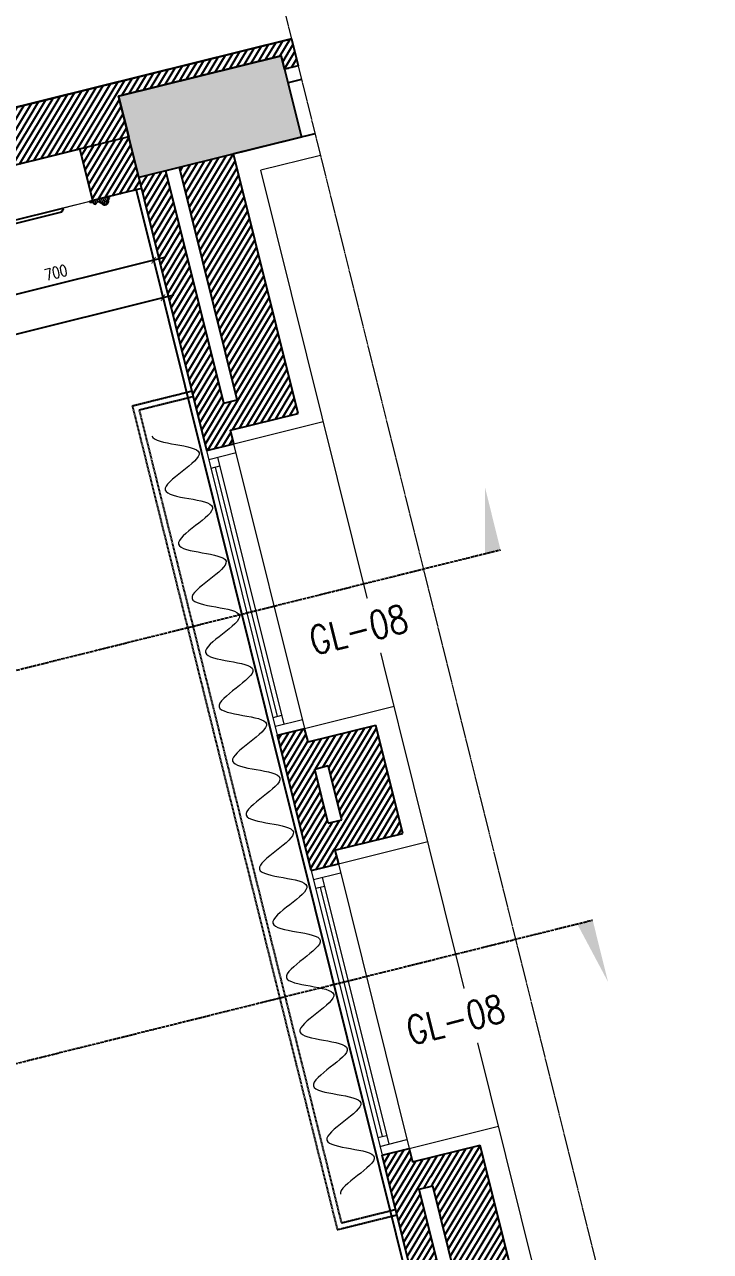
# Model space of a CAD drawing. Header units: inches. Extents: x 122939 to 389145, y 29603 to 529479.
# Drawn here: x 345200 to 347656, y 494810 to 499204 of the extents above; entities that cross this region are included whole.
import ezdxf
from ezdxf.enums import TextEntityAlignment as Align

# ---------------------------------------------------------------- set-up
doc = ezdxf.new("R2010")
doc.units = ezdxf.units.IN
doc.header["$MEASUREMENT"] = 0
doc.set_wipeout_variables(frame=1)
for name, pattern in [('ACAD_ISO04W100', [30, 24, -3, 0, -3]), ('ACAD_ISO10W100', [18, 12, -3, 0, -3]), ('DRAWING LIST$0$PHANTOM-Z', [69.2, 60, -1.4, 2.5, -1.4, 2.5, -1.4]), ('HIDDEN', [0.375, 0.25, -0.125]), ('PHANTOM-Z', [69.2, 60, -1.4, 2.5, -1.4, 2.5, -1.4])]:
    doc.linetypes.add(name, pattern=pattern)
for name, color, linetype in [('0 toilet wall finishing', 8, 'Continuous'), ('A-Plaster', 2, 'Continuous'), ('A-WALL', 7, 'Continuous'), ('column', 3, 'Continuous'), ('CQ Wall hatch_CHB', 8, 'Continuous'), ('DETAIL', 1, 'Continuous'), ('gypsum', 31, 'Continuous'), ('Layer7', 8, 'Continuous')]:
    doc.layers.add(name, color=color, linetype=linetype)
for name, color, linetype, lineweight in [('a-cut', 30, 'PHANTOM-Z', 18), ('A-Dim-ID', 9, 'Continuous', 20), ('A-GLAZ', 134, 'Continuous', 18), ('A-GLAZ-IDEN', 3, 'Continuous', 18), ('A-WALL-TILE', 8, 'Continuous', 9), ('CUTTING LN', 162, 'ACAD_ISO10W100', 25), ('GRC', 41, 'Continuous', 0), ('GRC Hatch', 253, 'Continuous', 0)]:
    doc.layers.add(name, color=color, linetype=linetype, lineweight=lineweight)
doc.styles.add('ST9', font='romans.shx', dxfattribs={"width": 0.8})
doc.styles.add('TXT2', font='romans.shx', dxfattribs={"width": 0.9})
doc.dimstyles.new('DIM-20', dxfattribs={"dimscale": 1000, "dimtxt": 0.044, "dimasz": 0.035, "dimexe": 0.022, "dimexo": 0.022, "dimgap": 0.022, "dimtad": 1, "dimdec": 0, "dimzin": 0, "dimdsep": 46, "dimtxsty": 'ST9', "dimblk1": 'ARCHTICK', "dimblk2": 'ARCHTICK', "dimsah": 1, "dimcen": 0.088, "dimdle": 0.04, "dimclrd": 256, "dimclre": 256, "dimclrt": 3, "dimadec": 0, "dimazin": 0, "dimtfac": 1, "dimtdec": 0, "dimtix": 1, "dimtofl": 0, "dimtmove": 1, "dimatfit": 3, "dimldrblk": 'CLOSED', "dimfxl": 1, "dimtolj": 1, "dimtzin": 0, "dimarcsym": 0})

# ---------------------------------------------------------------- blocks, each defined once
blk = doc.blocks.new('DRAWING LIST$0$tail')
at = {"color": 3}
blk.add_solid([(0, 0), (0, 0.125), (0.5, 0)], dxfattribs=at)
blk = doc.blocks.new('XCROSS')
at = {"layer": 'CUTTING LN', "linetype": 'ACAD_ISO04W100', "ltscale": 0.5}
for p, q in [((8286.1, -305.3, 0), (17078.1, -305.3, 0)), ((8286.1, -1671.7, 0), (17078.1, -1671.7, 0))]:
    blk.add_line(p, q, dxfattribs=at)
at = {"linetype": 'DRAWING LIST$0$PHANTOM-Z', "yscale": 456.0000000000006, "rotation": 90}
for p, xscale, zscale in [((17078.1, -305.3, 0), 456.0000000000006, 456.0000000000006), ((17078.1, -1671.7, 0), -456.0000000000006, 455.9999999999998)]:
    blk.add_blockref('DRAWING LIST$0$tail', p, dxfattribs=dict(at, xscale=xscale, zscale=zscale))
blk = doc.blocks.new('_ARCHTICK')
at = {"color": 0, "linetype": 'ByBlock', "const_width": 0.15}
blk.add_lwpolyline([(-0.5, -0.5), (0.5, 0.5)], dxfattribs=at)
blk = doc.blocks.new('*D57')
at = {"layer": 'A-Dim-ID', "lineweight": -2, "transparency": 16777216}
for p, q in [((344880, 498606.3), (344988.7, 498169.2)), ((345631.2, 498486), (345668, 498338.2)), ((345701.5, 498369.2), (344944.6, 498180.9))]:
    blk.add_line(p, q, dxfattribs=at)
at = {"layer": 'Defpoints', "color": 0, "transparency": 16777216}
for p in [(344874.7, 498627.7, 0), (345625.9, 498507.4, 0), (344983.4, 498190.6)]:
    blk.add_point(p, dxfattribs=at)
at = {"layer": 'A-Dim-ID', "lineweight": -2, "transparency": 16777216, "xscale": 20, "yscale": 20, "zscale": 20}
for p, rotation in [((345662.7, 498359.6), 13.9714232829857), ((344983.4, 498190.6), 193.9714232829857)]:
    blk.add_blockref('_ARCHTICK', p, dxfattribs=dict(at, rotation=rotation))
at = {"layer": 'A-Dim-ID', "color": 3, "transparency": 16777216, "insert": (345312.9, 498315.8), "char_height": 40, "attachment_point": 5, "rotation": 13.9714, "style": 'ST9'}
blk.add_mtext('\\A1;700', dxfattribs=at)
blk = doc.blocks.new('_CLOSED')
at = {"color": 0, "linetype": 'ByBlock'}
for p, q in [((-1, 0.17), (0, 0)), ((-1, 0.17), (-1, -0.17)), ((0, 0), (-1, -0.17)), ((0, 0), (-1, 0))]:
    blk.add_line(p, q, dxfattribs=at)
blk = doc.blocks.new('*D71')
at = {"layer": 'A-Dim-ID', "lineweight": -2, "transparency": 16777216}
for p, q in [((338612.7, 496463.2), (345734.9, 498235.2)), ((345689.9, 498250.2), (345701.4, 498204.2)), ((338651.2, 496474.4), (338646.2, 496494.2))]:
    blk.add_line(p, q, dxfattribs=at)
at = {"layer": 'Defpoints', "color": 0, "transparency": 16777216}
for p in [(345684.6, 498271.6, 0), (345696.1, 498225.5), (338656.5, 496453.1, 0)]:
    blk.add_point(p, dxfattribs=at)
at = {"layer": 'A-Dim-ID', "lineweight": -2, "transparency": 16777216, "xscale": 20, "yscale": 20, "zscale": 20}
for p, rotation in [((345696.1, 498225.5), 13.9714232829857), ((338651.5, 496472.9), 193.9714232829857)]:
    blk.add_blockref('_ARCHTICK', p, dxfattribs=dict(at, rotation=rotation))
at = {"layer": 'A-Dim-ID', "color": 3, "transparency": 16777216, "insert": (342163.7, 497389.9), "char_height": 40, "attachment_point": 5, "rotation": 13.9714, "style": 'ST9'}
blk.add_mtext('\\A1;7259', dxfattribs=at)
blk = doc.blocks.new('TAG-WIN')
at = {"color": 1}
blk.add_wipeout([(-3.341, 0), (3.341, 0), (4.504, 2.013), (3.341, 4), (-3.341, 4), (-4.496, 2)], dxfattribs=at)
at = {"color": 2, "style": 'TXT2', "width": 0.8}
blk.add_attdef('AW01', text='', height=2, dxfattribs=at).set_placement((0, 2), align=Align.MIDDLE)
blk = doc.blocks.new('floor plan')
at = {"layer": 'CQ Wall hatch_CHB'}
h = blk.add_hatch(dxfattribs=at)
h.set_pattern_fill('ANSI31', color=8, scale=150, angle=166.0286)
h.set_pattern_definition([(225, (-40481.279, -100842.32), (13.258252, -13.258252), [])])
h.paths.add_polyline_path([(2898.3, -377.9), (2898.3, -177.9), (4268.3, -177.9), (4268.3, -277.9), (4218.3, -277.9), (4218.3, -227.9), (3618.6, -227.9), (3618.3, -377.9)])
h = blk.add_hatch(dxfattribs=at)
h.set_pattern_fill('ANSI31', color=8, scale=150, angle=166.0286)
h.set_pattern_definition([(225, (-89280.896, -17863.65), (13.258252, -13.258252), [])])
h.paths.add_polyline_path([(3438.6, -377.9), (3618.6, -377.9), (3618.6, -568.6), (3438.6, -568.6)])
h = blk.add_hatch(dxfattribs=at)
h.set_pattern_fill('ANSI31,_O', color=8, scale=150, angle=166.0286)
h.set_pattern_definition([(225, (-40481.279, -100842.32), (13.258252, -13.258252), [])])
h.paths.add_polyline_path([(3768.6, -1485.5), (3968.6, -1485.5), (3968.6, -527.9), (3768.6, -527.9)])
h.paths.add_polyline_path([(3718.3, -3035.5), (3968.6, -3035.5), (3968.6, -2635.5), (3718.3, -2635.5), (3718.3, -2735.5), (3768.3, -2735.5), (3768.6, -2935.5), (3718.3, -2935.5)])
h.paths.add_polyline_path([(2568.3, -5163.2), (2568.3, -5263.2), (2618.3, -5263.2), (2618.3, -5513.2), (3968.6, -5513.2), (3968.6, -4185.5), (3768.6, -4185.5), (3768.6, -5313.2), (3543.3, -5313.2), (3543.3, -5462.9), (3293.3, -5462.9), (3293.3, -5313.2), (2718.3, -5313.2), (2718.3, -5263.2), (3293.3, -5263.2), (3293.3, -5212.9), (3543.6, -5212.9), (3543.6, -5263.2), (3718.3, -5263.2), (3718.3, -4285.5), (3768.3, -4285.5), (3768.6, -4185.5), (3718.5, -4185.5), (3718.6, -4135.5), (3618.6, -4135.5), (3618.6, -5163.2)])
h.paths.add_polyline_path([(3618.6, -1535.5), (3718.6, -1535.5), (3718.6, -1485.5), (3768.6, -1485.5), (3768.3, -1385.5), (3718.6, -1385.5), (3718.6, -527.9), (3618.6, -527.9)])
h.paths.add_polyline_path([(3718.6, -2585.5), (3618.6, -2585.5), (3618.6, -3085.5), (3718.6, -3085.5)])
at = {"layer": 'GRC Hatch'}
h = blk.add_hatch(color=256, dxfattribs=at)
h.dxf.hatch_style = 1
h.paths.add_polyline_path([(3618.6, -227.9), (4218.6, -227.9), (4218.6, -527.9), (3618.6, -527.9)])
blk.add_line((1893.6, -568.6, 0), (3438.6, -568.6, 0))
at = {"layer": 'A-GLAZ'}
for p, q in [((3618.4, -2585.5), (3618.3, -1535.5)), ((3718.4, -2585.5), (3718.3, -1535.5)), ((3618.3, -1568), (3718.3, -1568)), ((3650.9, -2553), (3650.8, -1568)), ((3618.3, -1600.5), (3650.8, -1600.5)), ((3634.6, -2520.5), (3634.6, -1600.5)), ((3618.4, -2520.5), (3650.9, -2520.5)), ((3618.4, -2553), (3718.4, -2553)), ((3618.4, -3085.5), (3618.3, -4135.5)), ((3618.4, -3118), (3718.4, -3118)), ((3650.9, -3118), (3650.8, -4103)), ((3718.4, -3085.5), (3718.3, -4135.5)), ((3618.4, -3150.5), (3650.9, -3150.5)), ((3634.6, -3150.5), (3634.6, -4070.5)), ((3618.3, -4070.5), (3650.8, -4070.5)), ((3618.3, -4103), (3718.3, -4103))]:
    blk.add_line(p, q, dxfattribs=at)
at = {"layer": 'A-Plaster', "elevation": 0}
blk.add_lwpolyline([(3598.3, -568.5), (3598.3, -5143.2), (1018.3, -5143.2)], dxfattribs=at)
at = {"layer": 'A-WALL'}
for p, q in [((4268.3, -177.9, 0), (2898.3, -177.9, 0)), ((4231.4, -277.9, 0), (4218.6, -277.9)), ((4268.3, -327.9, 0), (4218.6, -327.9)), ((3618.3, -377.9), (2898.3, -377.9, 0)), ((3618.3, -1535.5, 0), (3618.3, -377.9)), ((3718.3, -1385.5, 0), (3718.3, -527.9, 0)), ((3768.3, -1385.5), (3768.3, -527.9)), ((4268.3, -527.9, 0), (3968.3, -527.9, 0)), ((3968.3, -1485.5), (3968.3, -527.9)), ((3718.3, -1385.5), (3768.3, -1385.5)), ((3718.3, -1535.5), (3718.3, -1485.5, 0)), ((3718.3, -1485.5), (3968.3, -1485.5)), ((3618.3, -1535.5), (3718.3, -1535.5)), ((3618.3, -3085.5), (3618.3, -2585.5)), ((3618.3, -2585.5), (3718.3, -2585.5)), ((3718.3, -2635.5), (3718.3, -2585.5)), ((3718.3, -2635.5), (3968.3, -2635.5)), ((3968.3, -3035.5), (3968.3, -2635.5)), ((3718.3, -2935.5, 0), (3718.3, -2735.5, 0)), ((3718.3, -2735.5), (3768.3, -2735.5)), ((3768.3, -2935.5), (3768.3, -2735.5)), ((3718.3, -2935.5), (3768.3, -2935.5)), ((3718.3, -3035.5), (3968.3, -3035.5)), ((3718.3, -3035.5), (3718.3, -3085.5)), ((3618.3, -3085.5), (3718.3, -3085.5)), ((3618.3, -5163.2), (3618.3, -4135.5, 0)), ((3618.3, -4135.5), (3718.3, -4135.5)), ((3718.3, -4135.5), (3718.3, -4185.5, 0)), ((3718.3, -4185.5), (3968.3, -4185.5)), ((3968.3, -5513.2), (3968.3, -4185.5)), ((3718.3, -5263.2), (3718.3, -4285.5, 0)), ((3718.3, -4285.5), (3768.3, -4285.5)), ((3768.3, -5313.2), (3768.3, -4285.5))]:
    blk.add_line(p, q, dxfattribs=at)
at = {"layer": 'A-WALL', "elevation": 0}
blk.add_lwpolyline([(2898.3, -377.9), (2898.3, -177.9), (4268.3, -177.9), (4268.3, -277.9), (4218.3, -277.9), (4218.3, -227.9), (3618.6, -227.9), (3618.3, -377.9)], close=True, dxfattribs=at)
blk.add_lwpolyline([(3618.6, -568.5), (3438.6, -568.6), (3438.6, -377.9)], dxfattribs=at)
at = {"layer": 'A-WALL-TILE'}
for p, q in [((4268.3, -607.9, 0), (4048.3, -607.9, 0)), ((4268.3, -607.9, 0), (4048.3, -607.9, 0)), ((4048.3, -5593.2), (4048.3, -607.9)), ((3718.3, -1535.5), (4048.3, -1535.5)), ((3718.3, -2585.5), (4048.3, -2585.5)), ((3718.3, -3085.5), (4048.3, -3085.5)), ((3718.3, -4135.5), (4048.3, -4135.5))]:
    blk.add_line(p, q, dxfattribs=at)
at = {"layer": 'column', "elevation": 0}
blk.add_lwpolyline([(3618.6, -227.9), (4218.6, -227.9), (4218.6, -527.9), (3618.6, -527.9)], close=True, dxfattribs=at)
blk.add_lwpolyline([(3618.6, -227.9), (4218.6, -227.9), (4218.6, -527.9), (3618.6, -527.9)], close=True, dxfattribs=at)
at = {"layer": 'A-GLAZ-IDEN', "xscale": 49.99999999999999, "yscale": 49.99999999999999, "zscale": 49.99999999999999}
for p in [(3991.2, -2388.4, 0), (3991.2, -3827.5, 0)]:
    blk.add_blockref('TAG-WIN', p, dxfattribs=at).add_auto_attribs({'AW01': 'GL-08'})
blk = doc.blocks.new('curtain2')
at = {"layer": 'A-GLAZ'}
blk.add_line((7730, 2442.6), (7762.5, 2442.6), dxfattribs=at)
at = {"layer": 'DETAIL', "color": 8, "lineweight": 0, "ltscale": 500}
for points in [[(7551.3, 4155.4), (7554.3, 4122.4), (7849.7, 4056.1), (7401.2, 3956.5), (7851.2, 3856.5), (7401.2, 3756.5), (7851.2, 3656.5), (7401.2, 3556.5), (7851.2, 3456.5), (7401.2, 3356.5), (7851.2, 3256.5), (7401.2, 3156.5), (7851.2, 3056.5), (7401.2, 2956.5), (7850.8, 2856.6), (7552, 2790), (7551.2, 2756.7)], [(7551.2, 2756.7), (7554.3, 2723.7), (7849.6, 2657.4), (7401.2, 2557.8), (7851.2, 2457.8), (7401.2, 2357.8), (7851.2, 2257.8), (7401.2, 2157.8), (7851.2, 2057.8), (7401.2, 1957.8), (7851.2, 1857.8), (7401.2, 1757.8), (7851.2, 1657.8), (7401.2, 1557.8), (7850.8, 1457.8), (7552, 1391.3), (7551.2, 1358)]]:
    blk.add_open_spline(points, degree=3, knots=[1114.489127, 1114.489127, 1114.489127, 1114.489127, 1292.907346, 1473.18491, 1653.462474, 1833.740037, 2014.017601, 2194.295165, 2374.572729, 2554.850292, 2735.127856, 2915.40542, 3095.682984, 3275.960547, 3456.238111, 3636.043091, 3636.043091, 3636.043091, 3636.043091], dxfattribs=at)
at = {"layer": 'Layer7', "linetype": 'HIDDEN', "ltscale": 10}
for p, q in [((7510, 4277.6), (7730, 4277.6)), ((7510, 4277.6), (7510, 1237.6)), ((7530, 4257.6), (7730, 4257.6)), ((7530, 4257.6), (7530, 1257.6)), ((7510, 1237.6), (7730, 1237.6)), ((7530, 1257.6), (7730, 1257.6))]:
    blk.add_line(p, q, dxfattribs=at)
blk = doc.blocks.new('M1')
at = {"layer": 'gypsum', "linetype": 'Continuous'}
h = blk.add_hatch(dxfattribs=at)
h.set_pattern_fill('GYPSUM', color=251, scale=36.842105, style=0, pattern_type=2)
h.set_pattern_definition([(360, (273234.79, 528507.015), (2e-15, 36.8421), [0, -36.8421]), (360, (273234.527, 528503.77), (2e-15, 36.8421), [0, -36.8421]), (360, (273237.11, 528504.44), (2e-15, 36.8421), [0, -36.8421]), (315, (273237.37, 528509.747), (36.8421, -9e-15), [0.2358, -51.8668]), (360, (273235.53, 528509.4), (2e-15, 36.8421), [0, -36.8421]), (360, (273235.53, 528509.4), (2e-15, 36.8421), [0, -36.8421]), (315, (273242.219, 528506.049), (36.8421, -9e-15), [0.2358, -51.8668]), (360, (273242.8, 528506.687), (2e-15, 36.8421), [0, -36.8421]), (360, (273242.8, 528506.687), (2e-15, 36.8421), [0, -36.8421]), (360, (273239.94, 528504.064), (2e-15, 36.8421), [0, -36.8421]), (315, (273244.39, 528504.474), (36.8421, -9e-15), [0.2358, -51.8668]), (315, (273244.39, 528504.474), (36.8421, -9e-15), [0.2358, -51.8668]), (315, (273242.807, 528509.432), (36.8421, -9e-15), [0.2358, -51.8668]), (315, (273242.807, 528509.432), (36.8421, -9e-15), [0.2358, -51.8668]), (360, (273243.383, 528510.347), (2e-15, 36.8421), [0, -36.8421]), (360, (273240.827, 528510.954), (2e-15, 36.8421), [0, -36.8421]), (360, (273246.932, 528510.374), (2e-15, 36.8421), [0, -36.8421]), (360, (273244.505, 528511.947), (2e-15, 36.8421), [0, -36.8421]), (360, (273234.93, 528514.797), (2e-15, 36.8421), [0, -36.8421]), (315, (273239.017, 528516.243), (36.8421, -9e-15), [0.2358, -51.8668]), (315, (273239.017, 528516.243), (36.8421, -9e-15), [0.2358, -51.8668]), (360, (273236.827, 528519.467), (2e-15, 36.8421), [0, -36.8421]), (360, (273236.09, 528517.082), (2e-15, 36.8421), [0, -36.8421]), (360, (273235.245, 528524.425), (2e-15, 36.8421), [0, -36.8421]), (360, (273234.507, 528522.04), (2e-15, 36.8421), [0, -36.8421]), (315, (273239.005, 528526.003), (36.8421, -9e-15), [0.2358, -51.8668]), (315, (273239.005, 528526.003), (36.8421, -9e-15), [0.2358, -51.8668]), (360, (273243.625, 528515.488), (2e-15, 36.8421), [0, -36.8421]), (315, (273244.105, 528519.5), (36.8421, -9e-15), [0.2358, -51.8668]), (360, (273244.096, 528516.754), (2e-15, 36.8421), [0, -36.8421]), (360, (273244.096, 528516.754), (2e-15, 36.8421), [0, -36.8421]), (315, (273242.523, 528524.457), (36.8421, -9e-15), [0.2358, -51.8668]), (315, (273241.934, 528521.074), (36.8421, -9e-15), [0.2358, -51.8668]), (315, (273241.934, 528521.074), (36.8421, -9e-15), [0.2358, -51.8668]), (315, (273241.934, 528521.074), (36.8421, -9e-15), [0.2358, -51.8668]), (315, (273235.012, 528526.818), (36.8421, -9e-15), [0.2358, -51.8668]), (315, (273235.012, 528526.818), (36.8421, -9e-15), [0.2358, -51.8668]), (360, (273236.565, 528531.054), (2e-15, 36.8421), [0, -36.8421]), (360, (273236.143, 528538.297), (2e-15, 36.8421), [0, -36.8421]), (360, (273235.88, 528535.053), (2e-15, 36.8421), [0, -36.8421]), (360, (273238.463, 528535.724), (2e-15, 36.8421), [0, -36.8421]), (360, (273237.725, 528533.34), (2e-15, 36.8421), [0, -36.8421]), (315, (273240.653, 528532.5), (36.8421, -9e-15), [0.2358, -51.8668]), (360, (273242.463, 528527.21), (2e-15, 36.8421), [0, -36.8421]), (360, (273242.463, 528527.21), (2e-15, 36.8421), [0, -36.8421]), (360, (273245.26, 528531.744), (2e-15, 36.8421), [0, -36.8421]), (360, (273245.02, 528526.604), (2e-15, 36.8421), [0, -36.8421]), (360, (273246.14, 528528.203), (2e-15, 36.8421), [0, -36.8421]), (315, (273243.57, 528537.33), (36.8421, -9e-15), [0.2358, -51.8668]), (315, (273243.57, 528537.33), (36.8421, -9e-15), [0.2358, -51.8668]), (315, (273245.74, 528535.755), (36.8421, -9e-15), [0.2358, -51.8668]), (360, (273244.15, 528537.97), (2e-15, 36.8421), [0, -36.8421]), (360, (273245.732, 528533.01), (2e-15, 36.8421), [0, -36.8421]), (360, (273245.732, 528533.01), (2e-15, 36.8421), [0, -36.8421]), (315, (273250.58, 528503.512), (36.8421, -9e-15), [0.2358, -51.8668]), (360, (273252.315, 528503.59), (2e-15, 36.8421), [0, -36.8421]), (360, (273250.403, 528505.074), (2e-15, 36.8421), [0, -36.8421]), (360, (273250.403, 528505.074), (2e-15, 36.8421), [0, -36.8421]), (360, (273249.67, 528506.44), (2e-15, 36.8421), [0, -36.8421]), (360, (273255.97, 528506.47), (2e-15, 36.8421), [0, -36.8421]), (360, (273252.787, 528504.855), (2e-15, 36.8421), [0, -36.8421]), (360, (273253.86, 528506.66), (2e-15, 36.8421), [0, -36.8421]), (315, (273248.997, 528508.316), (36.8421, -9e-15), [0.2358, -51.8668]), (315, (273248.997, 528508.316), (36.8421, -9e-15), [0.2358, -51.8668]), (360, (273248.917, 528513.175), (2e-15, 36.8421), [0, -36.8421]), (315, (273253.693, 528508.798), (36.8421, -9e-15), [0.2358, -51.8668]), (360, (273254.39, 528511.43), (2e-15, 36.8421), [0, -36.8421]), (360, (273256.972, 528512.1), (2e-15, 36.8421), [0, -36.8421]), (360, (273256.235, 528509.715), (2e-15, 36.8421), [0, -36.8421]), (360, (273256.235, 528509.715), (2e-15, 36.8421), [0, -36.8421]), (360, (273253.26, 528512.057), (2e-15, 36.8421), [0, -36.8421]), (315, (273260.745, 528503.918), (36.8421, -9e-15), [0.2358, -51.8668]), (315, (273260.745, 528503.918), (36.8421, -9e-15), [0.2358, -51.8668]), (360, (273257.817, 528504.757), (2e-15, 36.8421), [0, -36.8421]), (360, (273265.352, 528503.162), (2e-15, 36.8421), [0, -36.8421]), (315, (273260.16, 528513.538), (36.8421, -9e-15), [0.2358, -51.8668]), (360, (273258.555, 528507.14), (2e-15, 36.8421), [0, -36.8421]), (360, (273258.555, 528507.14), (2e-15, 36.8421), [0, -36.8421]), (315, (273264.25, 528512.132), (36.8421, -9e-15), [0.2358, -51.8668]), (315, (273263.662, 528508.748), (36.8421, -9e-15), [0.2358, -51.8668]), (360, (273264.24, 528509.387), (2e-15, 36.8421), [0, -36.8421]), (360, (273264.24, 528509.387), (2e-15, 36.8421), [0, -36.8421]), (360, (273264.24, 528509.387), (2e-15, 36.8421), [0, -36.8421]), (315, (273265.833, 528507.173), (36.8421, -9e-15), [0.2358, -51.8668]), (315, (273265.833, 528507.173), (36.8421, -9e-15), [0.2358, -51.8668]), (360, (273265.824, 528504.43), (2e-15, 36.8421), [0, -36.8421]), (315, (273270.44, 528511.016), (36.8421, -9e-15), [0.2358, -51.8668]), (315, (273270.44, 528511.016), (36.8421, -9e-15), [0.2358, -51.8668]), (360, (273271.113, 528509.14), (2e-15, 36.8421), [0, -36.8421]), (315, (273250.35, 528539.598), (36.8421, -9e-15), [0.2358, -51.8668]), (315, (273250.35, 528539.598), (36.8421, -9e-15), [0.2358, -51.8668]), (315, (273250.296, 528518.383), (36.8421, -9e-15), [0.2358, -51.8668]), (360, (273252.573, 528516.056), (2e-15, 36.8421), [0, -36.8421]), (360, (273249.39, 528514.44), (2e-15, 36.8421), [0, -36.8421]), (360, (273249.39, 528514.44), (2e-15, 36.8421), [0, -36.8421]), (315, (273256.168, 528514.352), (36.8421, -9e-15), [0.2358, -51.8668]), (315, (273256.168, 528514.352), (36.8421, -9e-15), [0.2358, -51.8668]), (360, (273253.38, 528519.706), (2e-15, 36.8421), [0, -36.8421]), (360, (273254.42, 528514.342), (2e-15, 36.8421), [0, -36.8421]), (315, (273248.713, 528523.341), (36.8421, -9e-15), [0.2358, -51.8668]), (360, (273250.12, 528520.1), (2e-15, 36.8421), [0, -36.8421]), (360, (273249.385, 528521.467), (2e-15, 36.8421), [0, -36.8421]), (360, (273249.385, 528521.467), (2e-15, 36.8421), [0, -36.8421]), (315, (273254.757, 528524.914), (36.8421, -9e-15), [0.2358, -51.8668]), (360, (273253.85, 528520.972), (2e-15, 36.8421), [0, -36.8421]), (360, (273253.575, 528521.685), (2e-15, 36.8421), [0, -36.8421]), (360, (273253.575, 528521.685), (2e-15, 36.8421), [0, -36.8421]), (360, (273257.72, 528518.59), (2e-15, 36.8421), [0, -36.8421]), (315, (273261.81, 528520.034), (36.8421, -9e-15), [0.2358, -51.8668]), (360, (273263.62, 528514.745), (2e-15, 36.8421), [0, -36.8421]), (360, (273263.62, 528514.745), (2e-15, 36.8421), [0, -36.8421]), (360, (273258.88, 528520.873), (2e-15, 36.8421), [0, -36.8421]), (360, (273257.3, 528525.83), (2e-15, 36.8421), [0, -36.8421]), (360, (273257.035, 528522.588), (2e-15, 36.8421), [0, -36.8421]), (360, (273259.62, 528523.258), (2e-15, 36.8421), [0, -36.8421]), (315, (273264.726, 528524.865), (36.8421, -9e-15), [0.2358, -51.8668]), (360, (273265.306, 528525.503), (2e-15, 36.8421), [0, -36.8421]), (360, (273265.306, 528525.503), (2e-15, 36.8421), [0, -36.8421]), (360, (273248.568, 528526.63), (2e-15, 36.8421), [0, -36.8421]), (360, (273251.025, 528530.698), (2e-15, 36.8421), [0, -36.8421]), (360, (273250.553, 528529.43), (2e-15, 36.8421), [0, -36.8421]), (360, (273255.452, 528527.546), (2e-15, 36.8421), [0, -36.8421]), (360, (273254.895, 528528.314), (2e-15, 36.8421), [0, -36.8421]), (360, (273254.21, 528532.313), (2e-15, 36.8421), [0, -36.8421]), (360, (273256.055, 528530.6), (2e-15, 36.8421), [0, -36.8421]), (315, (273251.93, 528534.64), (36.8421, -9e-15), [0.2358, -51.8668]), (360, (273251.755, 528536.356), (2e-15, 36.8421), [0, -36.8421]), (360, (273251.755, 528536.356), (2e-15, 36.8421), [0, -36.8421]), (360, (273251.02, 528537.723), (2e-15, 36.8421), [0, -36.8421]), (360, (273256.55, 528534.96), (2e-15, 36.8421), [0, -36.8421]), (360, (273256.08, 528533.695), (2e-15, 36.8421), [0, -36.8421]), (360, (273255.21, 528537.942), (2e-15, 36.8421), [0, -36.8421]), (315, (273258.87, 528528.342), (36.8421, -9e-15), [0.2358, -51.8668]), (360, (273258.036, 528528.216), (2e-15, 36.8421), [0, -36.8421]), (360, (273260.42, 528532.578), (2e-15, 36.8421), [0, -36.8421]), (360, (273260.42, 528532.578), (2e-15, 36.8421), [0, -36.8421]), (315, (273265.315, 528528.248), (36.8421, -9e-15), [0.2358, -51.8668]), (315, (273262.862, 528527.527), (36.8421, -9e-15), [0.2358, -51.8668]), (315, (273262.862, 528527.527), (36.8421, -9e-15), [0.2358, -51.8668]), (315, (273262.862, 528527.527), (36.8421, -9e-15), [0.2358, -51.8668]), (315, (273257.458, 528538.904), (36.8421, -9e-15), [0.2358, -51.8668]), (360, (273259.735, 528536.577), (2e-15, 36.8421), [0, -36.8421]), (360, (273259.735, 528536.577), (2e-15, 36.8421), [0, -36.8421]), (315, (273264.51, 528534.024), (36.8421, -9e-15), [0.2358, -51.8668]), (315, (273264.51, 528534.024), (36.8421, -9e-15), [0.2358, -51.8668]), (360, (273262.32, 528537.247), (2e-15, 36.8421), [0, -36.8421]), (360, (273261.582, 528534.863), (2e-15, 36.8421), [0, -36.8421]), (360, (273269.723, 528514.165), (2e-15, 36.8421), [0, -36.8421]), (360, (273266.416, 528519.28), (2e-15, 36.8421), [0, -36.8421]), (360, (273266.175, 528514.138), (2e-15, 36.8421), [0, -36.8421]), (360, (273267.296, 528515.738), (2e-15, 36.8421), [0, -36.8421]), (315, (273266.897, 528523.29), (36.8421, -9e-15), [0.2358, -51.8668]), (360, (273266.888, 528520.545), (2e-15, 36.8421), [0, -36.8421]), (360, (273266.888, 528520.545), (2e-15, 36.8421), [0, -36.8421]), (360, (273268.875, 528528.128), (2e-15, 36.8421), [0, -36.8421]), (360, (273266.32, 528528.734), (2e-15, 36.8421), [0, -36.8421]), (360, (273269.997, 528529.727), (2e-15, 36.8421), [0, -36.8421]), (315, (273269.598, 528537.28), (36.8421, -9e-15), [0.2358, -51.8668]), (315, (273267.427, 528538.854), (36.8421, -9e-15), [0.2358, -51.8668]), (360, (273269.59, 528534.534), (2e-15, 36.8421), [0, -36.8421]), (360, (273269.117, 528533.27), (2e-15, 36.8421), [0, -36.8421]), (360, (273269.117, 528533.27), (2e-15, 36.8421), [0, -36.8421]), (360, (273269.117, 528533.27), (2e-15, 36.8421), [0, -36.8421]), (360, (273260, 528539.82), (2e-15, 36.8421), [0, -36.8421]), (360, (273268.006, 528539.493), (2e-15, 36.8421), [0, -36.8421])])
edge = h.paths.add_edge_path()
edge.add_arc((272491.1, 527822.2), 11.9, 283.9461, 462.7163)
edge.add_line((272488.5, 527833.8), (272488.5, 527836.1))
edge.add_ellipse((272488.5, 527840.4), major_axis=(-6.53, 0), ratio=0.663806, start_angle=0, end_angle=90, ccw=False)
edge.add_line((272482, 527840.4), (272477.4, 527840.4))
edge.add_line((272477.4, 527840.4), (272477.4, 527770))
edge.add_line((272477.4, 527770), (272482.5, 527770))
edge.add_arc((272492.2, 527770.8), 9.73, 123.9206, 185.0555, ccw=False)
edge.add_line((272486.7, 527778.9), (272486.7, 527781.3))
edge.add_arc((272486.2, 527786.4), 5.15, 276.0442, 443.9558)
edge.add_arc((272497.1, 527795.8), 11.2, 106.1159, 202.4548, ccw=False)
edge.add_spline(control_points=[(272494, 527806.6), (272494, 527807.9), (272494, 527809.3), (272494, 527810.7)], knot_values=[0, 0, 0, 0, 0.167192, 0.167192, 0.167192, 0.167192], degree=3, periodic=0)
for p, q in [((272477.4, 527840.4), (272477.4, 527770)), ((272482, 527840.4), (272477.4, 527840.4)), ((272488.5, 527836.1), (272488.5, 527833.8)), ((272486.7, 527781.3), (272486.7, 527778.9)), ((272477.4, 527770), (272482.5, 527770))]:
    blk.add_line(p, q, dxfattribs=at)
for centre, radius, start, end in [((272491.1, 527822.2), 11.9, 283.9461, 102.7163), ((272492.2, 527770.8), 9.73, 123.9206, 185.0555), ((272497.1, 527795.8), 11.2, 106.1159, 202.4548), ((272486.2, 527786.4), 5.15, 276.0442, 83.9558)]:
    blk.add_arc(centre, radius, start, end, dxfattribs=at)
blk.add_ellipse((272488.5, 527840.4), major_axis=(-6.53, 0), ratio=0.663806, start_param=0, end_param=1.570796, dxfattribs=at)
blk.add_spline([(272494, 527810.7), (272494, 527806.6)], degree=3, dxfattribs=at)

msp = doc.modelspace()

# ---------------------------------------------------------------- block references
at = {"layer": '0 toilet wall finishing', "rotation": 13.97142328298568}
msp.add_blockref('XCROSS', (330258.149, 493495.94, 0), dxfattribs=at)

# ---------------------------------------------------------------- dimensions: what is measured, and where the dimension line sits
at = {"layer": 'A-Dim-ID'}
for base, p1, p2, picture, middle in [((344983.409, 498190.554, 0), (345625.924, 498507.398, 0), (344874.658, 498627.659), '*D57', (345312.916, 498315.815, 0)), ((345696.056, 498225.516, 0), (338656.462, 496453.092, 0), (345684.595, 498271.58, 0), '*D71', (342163.66, 497389.942, 0))]:
    dim = msp.add_linear_dim(base=base, p1=p1, p2=p2, angle=13.971423, dimstyle='DIM-20', override={"dimtxt": 0.04, "dimasz": 0.02}, dxfattribs=at)
    dim.commit()
    dim.dimension.update_dxf_attribs({"geometry": picture, "text_midpoint": middle})

# ---------------------------------------------------------------- next in the draw order: block references
at = {"layer": 'GRC', "rotation": 13.9714232829857}
msp.add_blockref('floor plan', (341970.824, 498294.599, 0), dxfattribs=at)

# ---------------------------------------------------------------- next in the draw order: linework, layer by layer
at = {"layer": 'a-cut'}
msp.add_line((345962.699, 499928.847, 0), (347656.457, 493121.089, 0), dxfattribs=at)
at = {"layer": 'GRC'}
msp.add_line((345434.611, 498570.484, 0), (345337.57, 498546.34, 0), dxfattribs=at)
at = {"layer": 'gypsum', "elevation": 0}
msp.add_lwpolyline([(345145.075, 498498.448), (345337.57, 498546.34), (345338.777, 498541.488, 0.39467141), (345335.139, 498535.43), (345332.227, 498534.706), (345332.952, 498531.795), (344330.776, 498282.455)], format="xyb", dxfattribs=at)

# ---------------------------------------------------------------- next in the draw order: block references
at = {"rotation": 13.97142328298565}
msp.add_blockref('curtain2', (339331.219, 491874.172, 0), dxfattribs=at)
at = {"layer": 'gypsum', "lineweight": 0, "rotation": 283.9714232829954}
msp.add_blockref('M1', (-232508.328, 635563.268, 0), dxfattribs=at)

doc.saveas('drawing.dxf')
